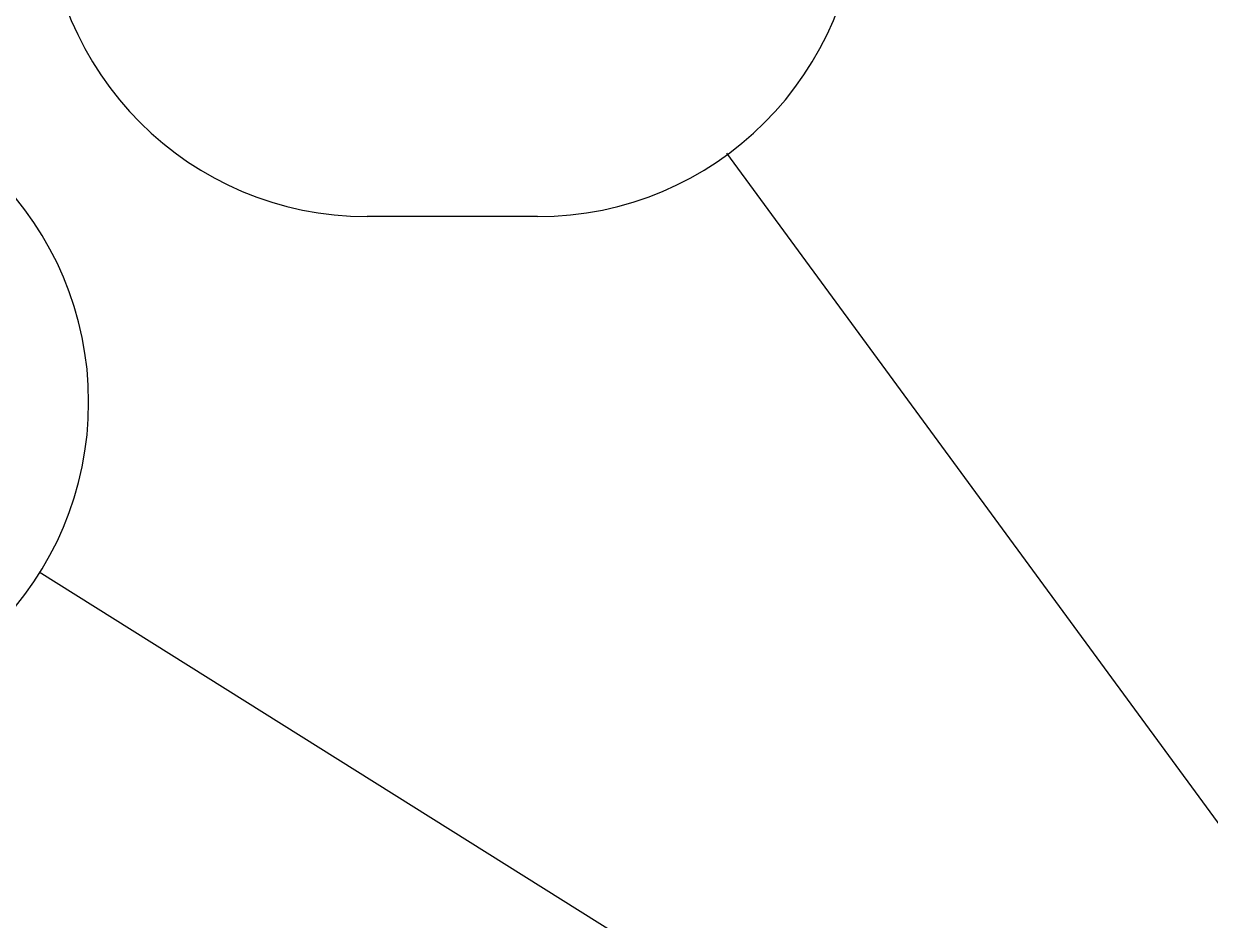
# Model space of a CAD drawing. Header units: millimetres. Extents: x -1259 to 2100, y -2965 to 1485.
# Drawn here: x 444.1 to 541.1, y 418.2 to 491.5 of the extents above; entities that cross this region are included whole.
import ezdxf

# ---------------------------------------------------------------- set-up
doc = ezdxf.new("R2010")
doc.units = ezdxf.units.MM
doc.header["$LTSCALE"] = 5
doc.layers.add('Symbol (ISO)', color=7, linetype='Continuous', lineweight=25)

# ---------------------------------------------------------------- blocks, each defined once
blk = doc.blocks.new('Balloon26')
at = {"layer": 'Symbol (ISO)'}
for p, q in [((111.97, 80.314), (100.32, 96.183)), ((97.225, 95.149), (94.437, 95.149))]:
    blk.add_line(p, q, dxfattribs=at)
for centre, start, end in [((94.437, 100.399), 90, 270), ((97.225, 100.399), 270, 90)]:
    blk.add_arc(centre, 5.25, start, end, dxfattribs=at)
blk = doc.blocks.new('Balloon35')
at = {"layer": 'Symbol (ISO)'}
blk.add_line((105.645, 78.954), (89.071, 89.336), dxfattribs=at)
blk.add_arc((84.633, 92.116), 5.25, 270, 90, dxfattribs=at)

msp = doc.modelspace()

# ---------------------------------------------------------------- block references
at = {"layer": 'Symbol (ISO)', "xscale": 5, "yscale": 5, "zscale": 5}
for name in ['Balloon26', 'Balloon35']:
    msp.add_blockref(name, (0, 0), dxfattribs=at)

doc.saveas('drawing.dxf')
